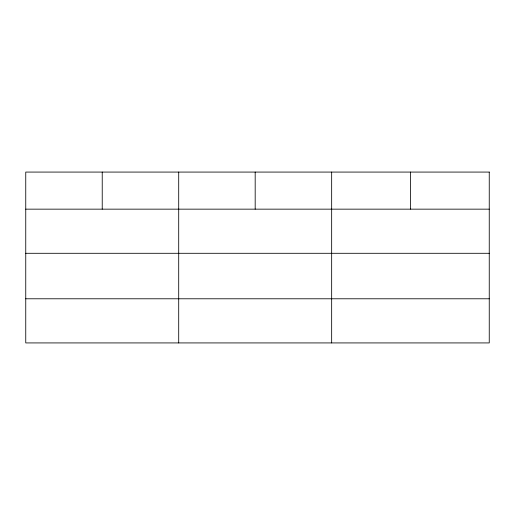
<?xml version="1.0" encoding="UTF-8"?>
<svg xmlns="http://www.w3.org/2000/svg" width="515" height="515" viewBox="0 0 515 515"><rect width="100%" height="100%" fill="white"/><g stroke="black" fill="none" stroke-linecap="round" stroke-linejoin="round"><path stroke-width="0.77" d="M25.75 209.154L489.25 209.154M25.75 253.296L489.25 253.296M25.75 298.784L489.25 298.784M410.455 172.074L410.455 209.154M331.66 172.074L331.66 342.926M255.183 172.074L255.183 209.154M178.705 172.074L178.705 342.926M102.228 172.074L102.228 209.154M489.25 172.074L25.75 172.074L25.75 342.926L489.25 342.926L489.25 172.074"/></g></svg>
